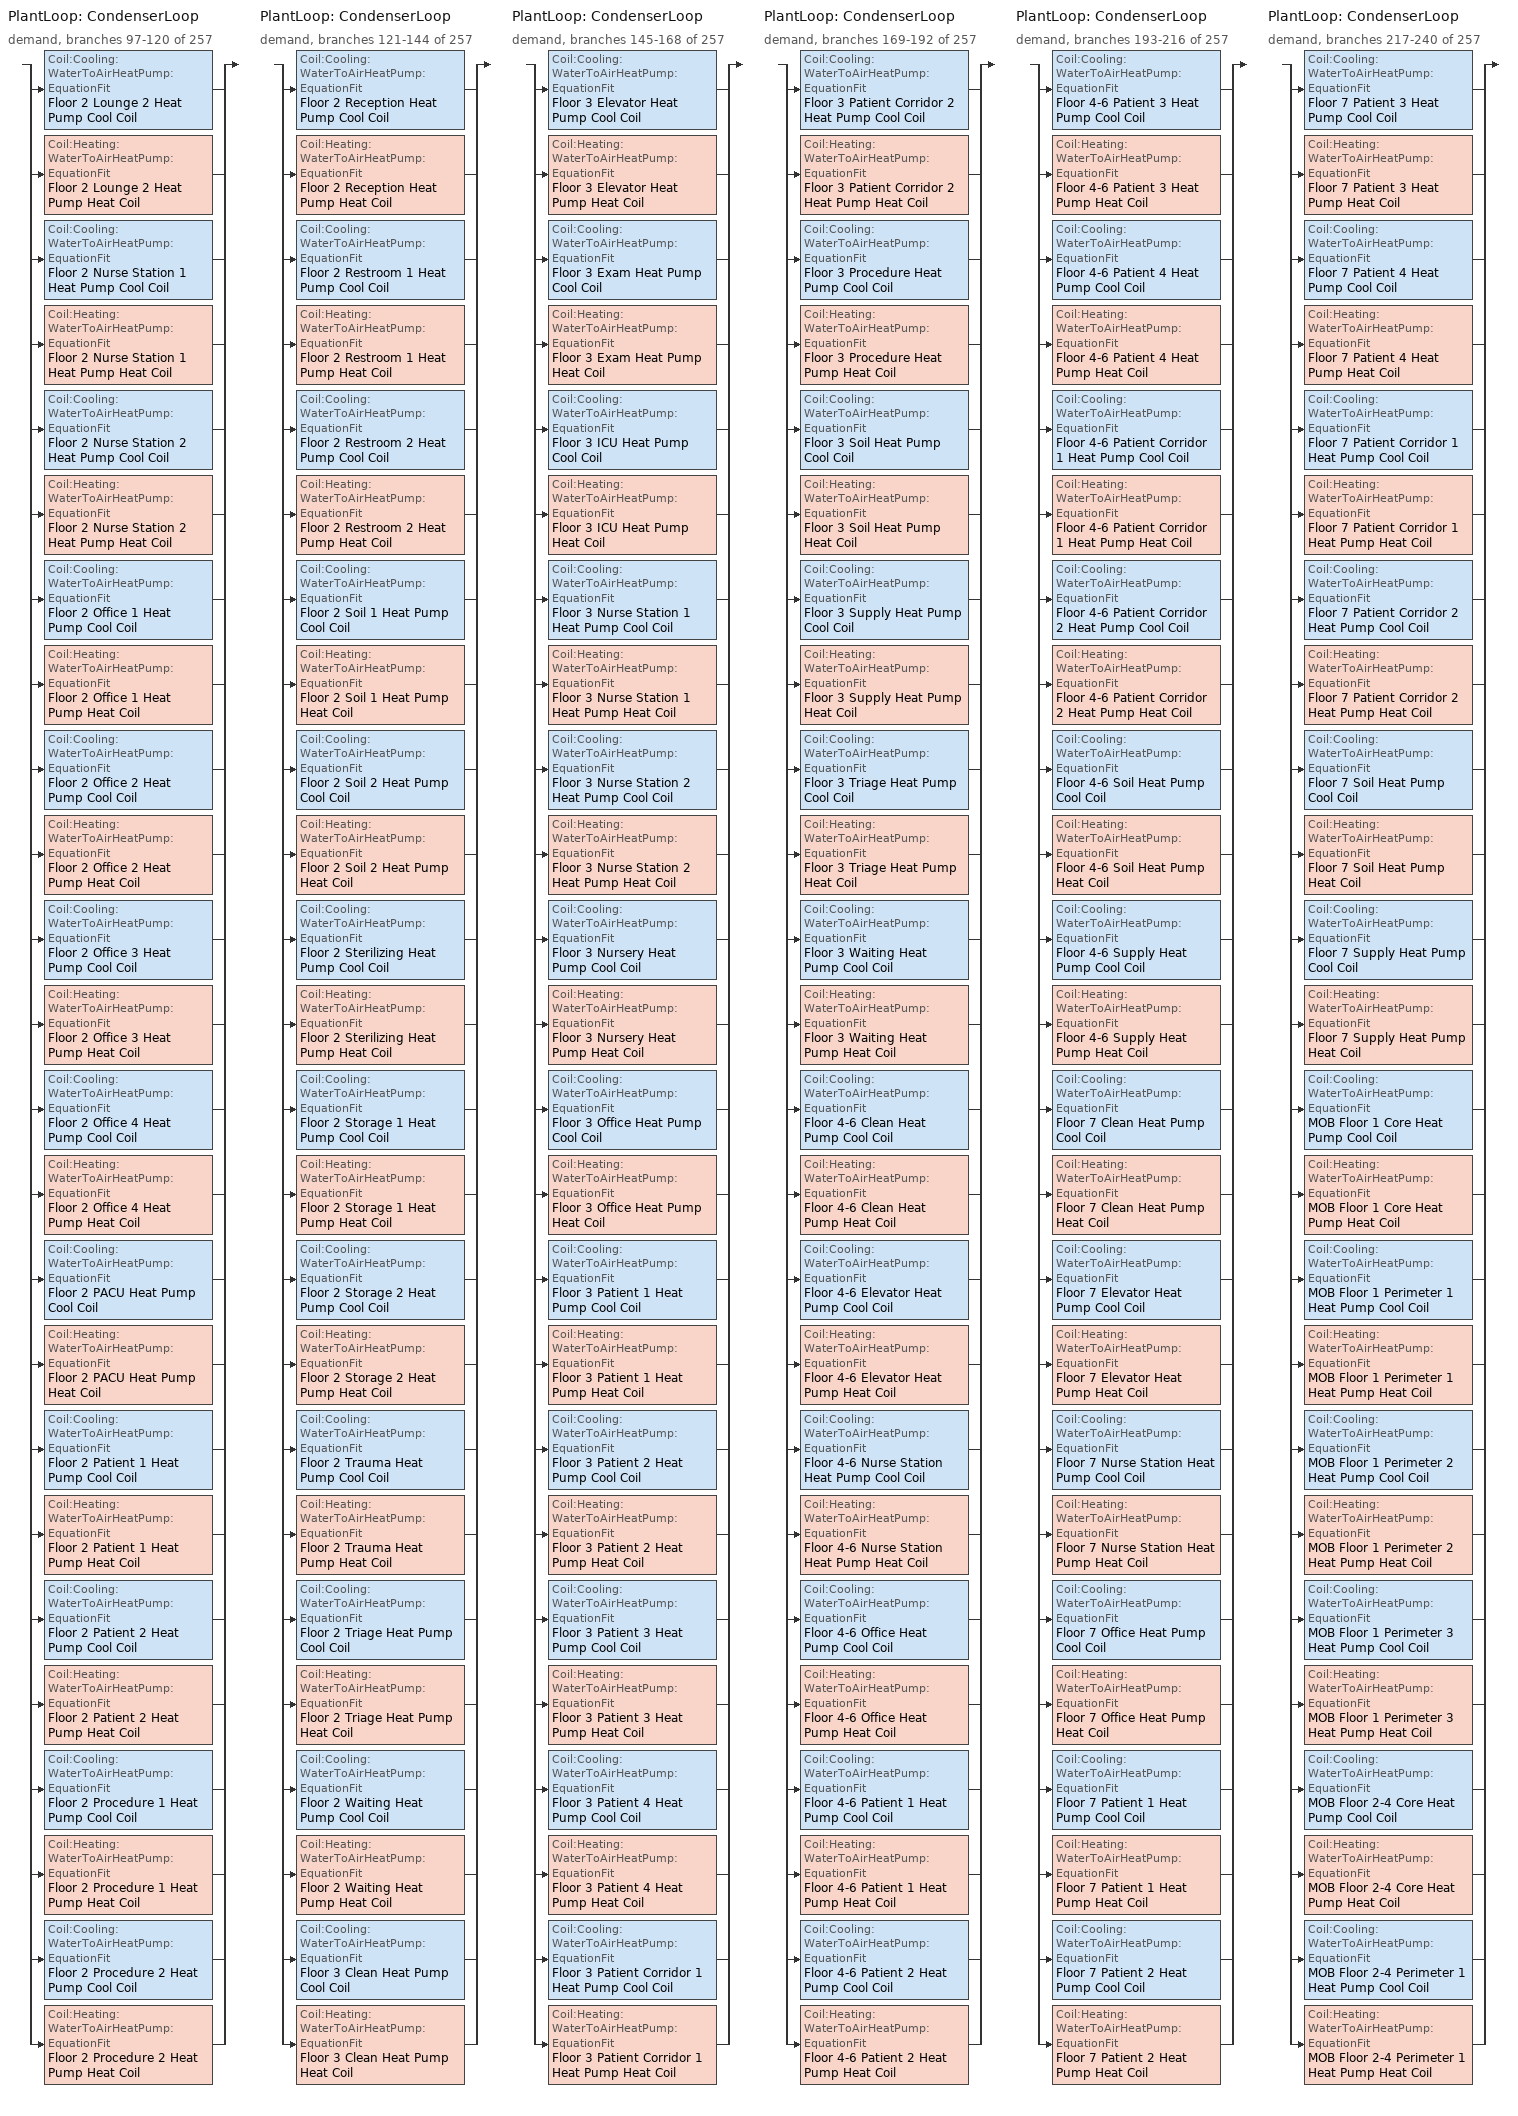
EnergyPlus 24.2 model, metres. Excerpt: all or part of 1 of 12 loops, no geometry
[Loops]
PlantLoop 'CondenserLoop'
 demand, branches 97-120 of 257: split
  | Coil:Cooling:WaterToAirHeatPump:EquationFit 'Floor 2 Lounge 2 Heat Pump Cool Coil'
  | Coil:Heating:WaterToAirHeatPump:EquationFit 'Floor 2 Lounge 2 Heat Pump Heat Coil'
  | Coil:Cooling:WaterToAirHeatPump:EquationFit 'Floor 2 Nurse Station 1 Heat Pump Cool Coil'
  | Coil:Heating:WaterToAirHeatPump:EquationFit 'Floor 2 Nurse Station 1 Heat Pump Heat Coil'
  | Coil:Cooling:WaterToAirHeatPump:EquationFit 'Floor 2 Nurse Station 2 Heat Pump Cool Coil'
  | Coil:Heating:WaterToAirHeatPump:EquationFit 'Floor 2 Nurse Station 2 Heat Pump Heat Coil'
  | Coil:Cooling:WaterToAirHeatPump:EquationFit 'Floor 2 Office 1 Heat Pump Cool Coil'
  | Coil:Heating:WaterToAirHeatPump:EquationFit 'Floor 2 Office 1 Heat Pump Heat Coil'
  | Coil:Cooling:WaterToAirHeatPump:EquationFit 'Floor 2 Office 2 Heat Pump Cool Coil'
  | Coil:Heating:WaterToAirHeatPump:EquationFit 'Floor 2 Office 2 Heat Pump Heat Coil'
  | Coil:Cooling:WaterToAirHeatPump:EquationFit 'Floor 2 Office 3 Heat Pump Cool Coil'
  | Coil:Heating:WaterToAirHeatPump:EquationFit 'Floor 2 Office 3 Heat Pump Heat Coil'
  | Coil:Cooling:WaterToAirHeatPump:EquationFit 'Floor 2 Office 4 Heat Pump Cool Coil'
  | Coil:Heating:WaterToAirHeatPump:EquationFit 'Floor 2 Office 4 Heat Pump Heat Coil'
  | Coil:Cooling:WaterToAirHeatPump:EquationFit 'Floor 2 PACU Heat Pump Cool Coil'
  | Coil:Heating:WaterToAirHeatPump:EquationFit 'Floor 2 PACU Heat Pump Heat Coil'
  | Coil:Cooling:WaterToAirHeatPump:EquationFit 'Floor 2 Patient 1 Heat Pump Cool Coil'
  | Coil:Heating:WaterToAirHeatPump:EquationFit 'Floor 2 Patient 1 Heat Pump Heat Coil'
  | Coil:Cooling:WaterToAirHeatPump:EquationFit 'Floor 2 Patient 2 Heat Pump Cool Coil'
  | Coil:Heating:WaterToAirHeatPump:EquationFit 'Floor 2 Patient 2 Heat Pump Heat Coil'
  | Coil:Cooling:WaterToAirHeatPump:EquationFit 'Floor 2 Procedure 1 Heat Pump Cool Coil'
  | Coil:Heating:WaterToAirHeatPump:EquationFit 'Floor 2 Procedure 1 Heat Pump Heat Coil'
  | Coil:Cooling:WaterToAirHeatPump:EquationFit 'Floor 2 Procedure 2 Heat Pump Cool Coil'
  | Coil:Heating:WaterToAirHeatPump:EquationFit 'Floor 2 Procedure 2 Heat Pump Heat Coil'
PlantLoop 'CondenserLoop'
 demand, branches 121-144 of 257: split
  | Coil:Cooling:WaterToAirHeatPump:EquationFit 'Floor 2 Reception Heat Pump Cool Coil'
  | Coil:Heating:WaterToAirHeatPump:EquationFit 'Floor 2 Reception Heat Pump Heat Coil'
  | Coil:Cooling:WaterToAirHeatPump:EquationFit 'Floor 2 Restroom 1 Heat Pump Cool Coil'
  | Coil:Heating:WaterToAirHeatPump:EquationFit 'Floor 2 Restroom 1 Heat Pump Heat Coil'
  | Coil:Cooling:WaterToAirHeatPump:EquationFit 'Floor 2 Restroom 2 Heat Pump Cool Coil'
  | Coil:Heating:WaterToAirHeatPump:EquationFit 'Floor 2 Restroom 2 Heat Pump Heat Coil'
  | Coil:Cooling:WaterToAirHeatPump:EquationFit 'Floor 2 Soil 1 Heat Pump Cool Coil'
  | Coil:Heating:WaterToAirHeatPump:EquationFit 'Floor 2 Soil 1 Heat Pump Heat Coil'
  | Coil:Cooling:WaterToAirHeatPump:EquationFit 'Floor 2 Soil 2 Heat Pump Cool Coil'
  | Coil:Heating:WaterToAirHeatPump:EquationFit 'Floor 2 Soil 2 Heat Pump Heat Coil'
  | Coil:Cooling:WaterToAirHeatPump:EquationFit 'Floor 2 Sterilizing Heat Pump Cool Coil'
  | Coil:Heating:WaterToAirHeatPump:EquationFit 'Floor 2 Sterilizing Heat Pump Heat Coil'
  | Coil:Cooling:WaterToAirHeatPump:EquationFit 'Floor 2 Storage 1 Heat Pump Cool Coil'
  | Coil:Heating:WaterToAirHeatPump:EquationFit 'Floor 2 Storage 1 Heat Pump Heat Coil'
  | Coil:Cooling:WaterToAirHeatPump:EquationFit 'Floor 2 Storage 2 Heat Pump Cool Coil'
  | Coil:Heating:WaterToAirHeatPump:EquationFit 'Floor 2 Storage 2 Heat Pump Heat Coil'
  | Coil:Cooling:WaterToAirHeatPump:EquationFit 'Floor 2 Trauma Heat Pump Cool Coil'
  | Coil:Heating:WaterToAirHeatPump:EquationFit 'Floor 2 Trauma Heat Pump Heat Coil'
  | Coil:Cooling:WaterToAirHeatPump:EquationFit 'Floor 2 Triage Heat Pump Cool Coil'
  | Coil:Heating:WaterToAirHeatPump:EquationFit 'Floor 2 Triage Heat Pump Heat Coil'
  | Coil:Cooling:WaterToAirHeatPump:EquationFit 'Floor 2 Waiting Heat Pump Cool Coil'
  | Coil:Heating:WaterToAirHeatPump:EquationFit 'Floor 2 Waiting Heat Pump Heat Coil'
  | Coil:Cooling:WaterToAirHeatPump:EquationFit 'Floor 3 Clean Heat Pump Cool Coil'
  | Coil:Heating:WaterToAirHeatPump:EquationFit 'Floor 3 Clean Heat Pump Heat Coil'
PlantLoop 'CondenserLoop'
 demand, branches 145-168 of 257: split
  | Coil:Cooling:WaterToAirHeatPump:EquationFit 'Floor 3 Elevator Heat Pump Cool Coil'
  | Coil:Heating:WaterToAirHeatPump:EquationFit 'Floor 3 Elevator Heat Pump Heat Coil'
  | Coil:Cooling:WaterToAirHeatPump:EquationFit 'Floor 3 Exam Heat Pump Cool Coil'
  | Coil:Heating:WaterToAirHeatPump:EquationFit 'Floor 3 Exam Heat Pump Heat Coil'
  | Coil:Cooling:WaterToAirHeatPump:EquationFit 'Floor 3 ICU Heat Pump Cool Coil'
  | Coil:Heating:WaterToAirHeatPump:EquationFit 'Floor 3 ICU Heat Pump Heat Coil'
  | Coil:Cooling:WaterToAirHeatPump:EquationFit 'Floor 3 Nurse Station 1 Heat Pump Cool Coil'
  | Coil:Heating:WaterToAirHeatPump:EquationFit 'Floor 3 Nurse Station 1 Heat Pump Heat Coil'
  | Coil:Cooling:WaterToAirHeatPump:EquationFit 'Floor 3 Nurse Station 2 Heat Pump Cool Coil'
  | Coil:Heating:WaterToAirHeatPump:EquationFit 'Floor 3 Nurse Station 2 Heat Pump Heat Coil'
  | Coil:Cooling:WaterToAirHeatPump:EquationFit 'Floor 3 Nursery Heat Pump Cool Coil'
  | Coil:Heating:WaterToAirHeatPump:EquationFit 'Floor 3 Nursery Heat Pump Heat Coil'
  | Coil:Cooling:WaterToAirHeatPump:EquationFit 'Floor 3 Office Heat Pump Cool Coil'
  | Coil:Heating:WaterToAirHeatPump:EquationFit 'Floor 3 Office Heat Pump Heat Coil'
  | Coil:Cooling:WaterToAirHeatPump:EquationFit 'Floor 3 Patient 1 Heat Pump Cool Coil'
  | Coil:Heating:WaterToAirHeatPump:EquationFit 'Floor 3 Patient 1 Heat Pump Heat Coil'
  | Coil:Cooling:WaterToAirHeatPump:EquationFit 'Floor 3 Patient 2 Heat Pump Cool Coil'
  | Coil:Heating:WaterToAirHeatPump:EquationFit 'Floor 3 Patient 2 Heat Pump Heat Coil'
  | Coil:Cooling:WaterToAirHeatPump:EquationFit 'Floor 3 Patient 3 Heat Pump Cool Coil'
  | Coil:Heating:WaterToAirHeatPump:EquationFit 'Floor 3 Patient 3 Heat Pump Heat Coil'
  | Coil:Cooling:WaterToAirHeatPump:EquationFit 'Floor 3 Patient 4 Heat Pump Cool Coil'
  | Coil:Heating:WaterToAirHeatPump:EquationFit 'Floor 3 Patient 4 Heat Pump Heat Coil'
  | Coil:Cooling:WaterToAirHeatPump:EquationFit 'Floor 3 Patient Corridor 1 Heat Pump Cool Coil'
  | Coil:Heating:WaterToAirHeatPump:EquationFit 'Floor 3 Patient Corridor 1 Heat Pump Heat Coil'
PlantLoop 'CondenserLoop'
 demand, branches 169-192 of 257: split
  | Coil:Cooling:WaterToAirHeatPump:EquationFit 'Floor 3 Patient Corridor 2 Heat Pump Cool Coil'
  | Coil:Heating:WaterToAirHeatPump:EquationFit 'Floor 3 Patient Corridor 2 Heat Pump Heat Coil'
  | Coil:Cooling:WaterToAirHeatPump:EquationFit 'Floor 3 Procedure Heat Pump Cool Coil'
  | Coil:Heating:WaterToAirHeatPump:EquationFit 'Floor 3 Procedure Heat Pump Heat Coil'
  | Coil:Cooling:WaterToAirHeatPump:EquationFit 'Floor 3 Soil Heat Pump Cool Coil'
  | Coil:Heating:WaterToAirHeatPump:EquationFit 'Floor 3 Soil Heat Pump Heat Coil'
  | Coil:Cooling:WaterToAirHeatPump:EquationFit 'Floor 3 Supply Heat Pump Cool Coil'
  | Coil:Heating:WaterToAirHeatPump:EquationFit 'Floor 3 Supply Heat Pump Heat Coil'
  | Coil:Cooling:WaterToAirHeatPump:EquationFit 'Floor 3 Triage Heat Pump Cool Coil'
  | Coil:Heating:WaterToAirHeatPump:EquationFit 'Floor 3 Triage Heat Pump Heat Coil'
  | Coil:Cooling:WaterToAirHeatPump:EquationFit 'Floor 3 Waiting Heat Pump Cool Coil'
  | Coil:Heating:WaterToAirHeatPump:EquationFit 'Floor 3 Waiting Heat Pump Heat Coil'
  | Coil:Cooling:WaterToAirHeatPump:EquationFit 'Floor 4-6 Clean Heat Pump Cool Coil'
  | Coil:Heating:WaterToAirHeatPump:EquationFit 'Floor 4-6 Clean Heat Pump Heat Coil'
  | Coil:Cooling:WaterToAirHeatPump:EquationFit 'Floor 4-6 Elevator Heat Pump Cool Coil'
  | Coil:Heating:WaterToAirHeatPump:EquationFit 'Floor 4-6 Elevator Heat Pump Heat Coil'
  | Coil:Cooling:WaterToAirHeatPump:EquationFit 'Floor 4-6 Nurse Station Heat Pump Cool Coil'
  | Coil:Heating:WaterToAirHeatPump:EquationFit 'Floor 4-6 Nurse Station Heat Pump Heat Coil'
  | Coil:Cooling:WaterToAirHeatPump:EquationFit 'Floor 4-6 Office Heat Pump Cool Coil'
  | Coil:Heating:WaterToAirHeatPump:EquationFit 'Floor 4-6 Office Heat Pump Heat Coil'
  | Coil:Cooling:WaterToAirHeatPump:EquationFit 'Floor 4-6 Patient 1 Heat Pump Cool Coil'
  | Coil:Heating:WaterToAirHeatPump:EquationFit 'Floor 4-6 Patient 1 Heat Pump Heat Coil'
  | Coil:Cooling:WaterToAirHeatPump:EquationFit 'Floor 4-6 Patient 2 Heat Pump Cool Coil'
  | Coil:Heating:WaterToAirHeatPump:EquationFit 'Floor 4-6 Patient 2 Heat Pump Heat Coil'
PlantLoop 'CondenserLoop'
 demand, branches 193-216 of 257: split
  | Coil:Cooling:WaterToAirHeatPump:EquationFit 'Floor 4-6 Patient 3 Heat Pump Cool Coil'
  | Coil:Heating:WaterToAirHeatPump:EquationFit 'Floor 4-6 Patient 3 Heat Pump Heat Coil'
  | Coil:Cooling:WaterToAirHeatPump:EquationFit 'Floor 4-6 Patient 4 Heat Pump Cool Coil'
  | Coil:Heating:WaterToAirHeatPump:EquationFit 'Floor 4-6 Patient 4 Heat Pump Heat Coil'
  | Coil:Cooling:WaterToAirHeatPump:EquationFit 'Floor 4-6 Patient Corridor 1 Heat Pump Cool Coil'
  | Coil:Heating:WaterToAirHeatPump:EquationFit 'Floor 4-6 Patient Corridor 1 Heat Pump Heat Coil'
  | Coil:Cooling:WaterToAirHeatPump:EquationFit 'Floor 4-6 Patient Corridor 2 Heat Pump Cool Coil'
  | Coil:Heating:WaterToAirHeatPump:EquationFit 'Floor 4-6 Patient Corridor 2 Heat Pump Heat Coil'
  | Coil:Cooling:WaterToAirHeatPump:EquationFit 'Floor 4-6 Soil Heat Pump Cool Coil'
  | Coil:Heating:WaterToAirHeatPump:EquationFit 'Floor 4-6 Soil Heat Pump Heat Coil'
  | Coil:Cooling:WaterToAirHeatPump:EquationFit 'Floor 4-6 Supply Heat Pump Cool Coil'
  | Coil:Heating:WaterToAirHeatPump:EquationFit 'Floor 4-6 Supply Heat Pump Heat Coil'
  | Coil:Cooling:WaterToAirHeatPump:EquationFit 'Floor 7 Clean Heat Pump Cool Coil'
  | Coil:Heating:WaterToAirHeatPump:EquationFit 'Floor 7 Clean Heat Pump Heat Coil'
  | Coil:Cooling:WaterToAirHeatPump:EquationFit 'Floor 7 Elevator Heat Pump Cool Coil'
  | Coil:Heating:WaterToAirHeatPump:EquationFit 'Floor 7 Elevator Heat Pump Heat Coil'
  | Coil:Cooling:WaterToAirHeatPump:EquationFit 'Floor 7 Nurse Station Heat Pump Cool Coil'
  | Coil:Heating:WaterToAirHeatPump:EquationFit 'Floor 7 Nurse Station Heat Pump Heat Coil'
  | Coil:Cooling:WaterToAirHeatPump:EquationFit 'Floor 7 Office Heat Pump Cool Coil'
  | Coil:Heating:WaterToAirHeatPump:EquationFit 'Floor 7 Office Heat Pump Heat Coil'
  | Coil:Cooling:WaterToAirHeatPump:EquationFit 'Floor 7 Patient 1 Heat Pump Cool Coil'
  | Coil:Heating:WaterToAirHeatPump:EquationFit 'Floor 7 Patient 1 Heat Pump Heat Coil'
  | Coil:Cooling:WaterToAirHeatPump:EquationFit 'Floor 7 Patient 2 Heat Pump Cool Coil'
  | Coil:Heating:WaterToAirHeatPump:EquationFit 'Floor 7 Patient 2 Heat Pump Heat Coil'
PlantLoop 'CondenserLoop'
 demand, branches 217-240 of 257: split
  | Coil:Cooling:WaterToAirHeatPump:EquationFit 'Floor 7 Patient 3 Heat Pump Cool Coil'
  | Coil:Heating:WaterToAirHeatPump:EquationFit 'Floor 7 Patient 3 Heat Pump Heat Coil'
  | Coil:Cooling:WaterToAirHeatPump:EquationFit 'Floor 7 Patient 4 Heat Pump Cool Coil'
  | Coil:Heating:WaterToAirHeatPump:EquationFit 'Floor 7 Patient 4 Heat Pump Heat Coil'
  | Coil:Cooling:WaterToAirHeatPump:EquationFit 'Floor 7 Patient Corridor 1 Heat Pump Cool Coil'
  | Coil:Heating:WaterToAirHeatPump:EquationFit 'Floor 7 Patient Corridor 1 Heat Pump Heat Coil'
  | Coil:Cooling:WaterToAirHeatPump:EquationFit 'Floor 7 Patient Corridor 2 Heat Pump Cool Coil'
  | Coil:Heating:WaterToAirHeatPump:EquationFit 'Floor 7 Patient Corridor 2 Heat Pump Heat Coil'
  | Coil:Cooling:WaterToAirHeatPump:EquationFit 'Floor 7 Soil Heat Pump Cool Coil'
  | Coil:Heating:WaterToAirHeatPump:EquationFit 'Floor 7 Soil Heat Pump Heat Coil'
  | Coil:Cooling:WaterToAirHeatPump:EquationFit 'Floor 7 Supply Heat Pump Cool Coil'
  | Coil:Heating:WaterToAirHeatPump:EquationFit 'Floor 7 Supply Heat Pump Heat Coil'
  | Coil:Cooling:WaterToAirHeatPump:EquationFit 'MOB Floor 1 Core Heat Pump Cool Coil'
  | Coil:Heating:WaterToAirHeatPump:EquationFit 'MOB Floor 1 Core Heat Pump Heat Coil'
  | Coil:Cooling:WaterToAirHeatPump:EquationFit 'MOB Floor 1 Perimeter 1 Heat Pump Cool Coil'
  | Coil:Heating:WaterToAirHeatPump:EquationFit 'MOB Floor 1 Perimeter 1 Heat Pump Heat Coil'
  | Coil:Cooling:WaterToAirHeatPump:EquationFit 'MOB Floor 1 Perimeter 2 Heat Pump Cool Coil'
  | Coil:Heating:WaterToAirHeatPump:EquationFit 'MOB Floor 1 Perimeter 2 Heat Pump Heat Coil'
  | Coil:Cooling:WaterToAirHeatPump:EquationFit 'MOB Floor 1 Perimeter 3 Heat Pump Cool Coil'
  | Coil:Heating:WaterToAirHeatPump:EquationFit 'MOB Floor 1 Perimeter 3 Heat Pump Heat Coil'
  | Coil:Cooling:WaterToAirHeatPump:EquationFit 'MOB Floor 2-4 Core Heat Pump Cool Coil'
  | Coil:Heating:WaterToAirHeatPump:EquationFit 'MOB Floor 2-4 Core Heat Pump Heat Coil'
  | Coil:Cooling:WaterToAirHeatPump:EquationFit 'MOB Floor 2-4 Perimeter 1 Heat Pump Cool Coil'
  | Coil:Heating:WaterToAirHeatPump:EquationFit 'MOB Floor 2-4 Perimeter 1 Heat Pump Heat Coil'
[Coil:Cooling:WaterToAirHeatPump:EquationFit] Cooling power consumption curve=CoolPowCurve; Fan delay time=60; Gross rated cooling cop=4.5; Gross rated sensible cooling capacity=Autosize; Gross rated total cooling capacity=Autosize; Latent capacity time constant=60; Maximum cycling rate=2.5; Nominal time for condensate removal to begin=0; Part load fraction correlation curve=HPACCOOLPLFFPLR; Rated air flow rate=Autosize; Rated entering air dry bulb temperature=27; Rated entering air wet bulb temperature=19; Rated entering water temperature=30; Rated water flow rate=Autosize; Ratio of initial moisture evaporation rate and steady state latent capacity=0; Sensible cooling capacity curve=CoolSensCapCurve; Total cooling capacity curve=TotCoolCapCurve
Floor 2 Lounge 2 Heat Pump Cool Coil; Floor 2 Nurse Station 1 Heat Pump Cool Coil; Floor 2 Nurse Station 2 Heat Pump Cool Coil; Floor 2 Office 1 Heat Pump Cool Coil; Floor 2 Office 2 Heat Pump Cool Coil; Floor 2 Office 3 Heat Pump Cool Coil; Floor 2 Office 4 Heat Pump Cool Coil; Floor 2 PACU Heat Pump Cool Coil; Floor 2 Patient 1 Heat Pump Cool Coil; Floor 2 Patient 2 Heat Pump Cool Coil; Floor 2 Procedure 1 Heat Pump Cool Coil; Floor 2 Procedure 2 Heat Pump Cool Coil; Floor 2 Reception Heat Pump Cool Coil; Floor 2 Restroom 1 Heat Pump Cool Coil; Floor 2 Restroom 2 Heat Pump Cool Coil; Floor 2 Soil 1 Heat Pump Cool Coil; Floor 2 Soil 2 Heat Pump Cool Coil; Floor 2 Sterilizing Heat Pump Cool Coil; Floor 2 Storage 1 Heat Pump Cool Coil; Floor 2 Storage 2 Heat Pump Cool Coil; Floor 2 Trauma Heat Pump Cool Coil; Floor 2 Triage Heat Pump Cool Coil; Floor 2 Waiting Heat Pump Cool Coil; Floor 3 Clean Heat Pump Cool Coil; Floor 3 Elevator Heat Pump Cool Coil; Floor 3 Exam Heat Pump Cool Coil; Floor 3 ICU Heat Pump Cool Coil; Floor 3 Nurse Station 1 Heat Pump Cool Coil; Floor 3 Nurse Station 2 Heat Pump Cool Coil; Floor 3 Nursery Heat Pump Cool Coil; Floor 3 Office Heat Pump Cool Coil; Floor 3 Patient 1 Heat Pump Cool Coil; Floor 3 Patient 2 Heat Pump Cool Coil; Floor 3 Patient 3 Heat Pump Cool Coil; Floor 3 Patient 4 Heat Pump Cool Coil; Floor 3 Patient Corridor 1 Heat Pump Cool Coil; Floor 3 Patient Corridor 2 Heat Pump Cool Coil; Floor 3 Procedure Heat Pump Cool Coil; Floor 3 Soil Heat Pump Cool Coil; Floor 3 Supply Heat Pump Cool Coil; Floor 3 Triage Heat Pump Cool Coil; Floor 3 Waiting Heat Pump Cool Coil; Floor 4-6 Clean Heat Pump Cool Coil; Floor 4-6 Elevator Heat Pump Cool Coil; Floor 4-6 Nurse Station Heat Pump Cool Coil; Floor 4-6 Office Heat Pump Cool Coil; Floor 4-6 Patient 1 Heat Pump Cool Coil; Floor 4-6 Patient 2 Heat Pump Cool Coil; Floor 4-6 Patient 3 Heat Pump Cool Coil; Floor 4-6 Patient 4 Heat Pump Cool Coil; Floor 4-6 Patient Corridor 1 Heat Pump Cool Coil; Floor 4-6 Patient Corridor 2 Heat Pump Cool Coil; Floor 4-6 Soil Heat Pump Cool Coil; Floor 4-6 Supply Heat Pump Cool Coil; Floor 7 Clean Heat Pump Cool Coil; Floor 7 Elevator Heat Pump Cool Coil; Floor 7 Nurse Station Heat Pump Cool Coil; Floor 7 Office Heat Pump Cool Coil; Floor 7 Patient 1 Heat Pump Cool Coil; Floor 7 Patient 2 Heat Pump Cool Coil; Floor 7 Patient 3 Heat Pump Cool Coil; Floor 7 Patient 4 Heat Pump Cool Coil; Floor 7 Patient Corridor 1 Heat Pump Cool Coil; Floor 7 Patient Corridor 2 Heat Pump Cool Coil; Floor 7 Soil Heat Pump Cool Coil; Floor 7 Supply Heat Pump Cool Coil; MOB Floor 1 Core Heat Pump Cool Coil; MOB Floor 1 Perimeter 1 Heat Pump Cool Coil; MOB Floor 1 Perimeter 2 Heat Pump Cool Coil; MOB Floor 1 Perimeter 3 Heat Pump Cool Coil; MOB Floor 2-4 Core Heat Pump Cool Coil; MOB Floor 2-4 Perimeter 1 Heat Pump Cool Coil
[Coil:Heating:Fuel] Availability schedule=ALWAYS_ON; Burner efficiency=0.8; Fuel type=NaturalGas; Nominal capacity=Autosize
Floor 2 Lounge 2 Heat Pump Sup Heat Coil; Floor 2 Nurse Station 1 Heat Pump Sup Heat Coil; Floor 2 Nurse Station 2 Heat Pump Sup Heat Coil; Floor 2 Office 1 Heat Pump Sup Heat Coil; Floor 2 Office 2 Heat Pump Sup Heat Coil; Floor 2 Office 3 Heat Pump Sup Heat Coil; Floor 2 Office 4 Heat Pump Sup Heat Coil; Floor 2 PACU Heat Pump Sup Heat Coil; Floor 2 Patient 1 Heat Pump Sup Heat Coil; Floor 2 Patient 2 Heat Pump Sup Heat Coil; Floor 2 Procedure 1 Heat Pump Sup Heat Coil; Floor 2 Procedure 2 Heat Pump Sup Heat Coil; Floor 2 Reception Heat Pump Sup Heat Coil; Floor 2 Restroom 1 Heat Pump Sup Heat Coil; Floor 2 Restroom 2 Heat Pump Sup Heat Coil; Floor 2 Soil 1 Heat Pump Sup Heat Coil; Floor 2 Soil 2 Heat Pump Sup Heat Coil; Floor 2 Sterilizing Heat Pump Sup Heat Coil; Floor 2 Storage 1 Heat Pump Sup Heat Coil; Floor 2 Storage 2 Heat Pump Sup Heat Coil; Floor 2 Trauma Heat Pump Sup Heat Coil; Floor 2 Triage Heat Pump Sup Heat Coil; Floor 2 Waiting Heat Pump Sup Heat Coil; Floor 3 Clean Heat Pump Sup Heat Coil; Floor 3 Elevator Heat Pump Sup Heat Coil; Floor 3 Exam Heat Pump Sup Heat Coil; Floor 3 ICU Heat Pump Sup Heat Coil; Floor 3 Nurse Station 1 Heat Pump Sup Heat Coil; Floor 3 Nurse Station 2 Heat Pump Sup Heat Coil; Floor 3 Nursery Heat Pump Sup Heat Coil; Floor 3 Office Heat Pump Sup Heat Coil; Floor 3 Patient 1 Heat Pump Sup Heat Coil; Floor 3 Patient 2 Heat Pump Sup Heat Coil; Floor 3 Patient 3 Heat Pump Sup Heat Coil; Floor 3 Patient 4 Heat Pump Sup Heat Coil; Floor 3 Patient Corridor 1 Heat Pump Sup Heat Coil; Floor 3 Patient Corridor 2 Heat Pump Sup Heat Coil; Floor 3 Procedure Heat Pump Sup Heat Coil; Floor 3 Soil Heat Pump Sup Heat Coil; Floor 3 Supply Heat Pump Sup Heat Coil; Floor 3 Triage Heat Pump Sup Heat Coil; Floor 3 Waiting Heat Pump Sup Heat Coil; Floor 4-6 Clean Heat Pump Sup Heat Coil; Floor 4-6 Elevator Heat Pump Sup Heat Coil; Floor 4-6 Nurse Station Heat Pump Sup Heat Coil; Floor 4-6 Office Heat Pump Sup Heat Coil; Floor 4-6 Patient 1 Heat Pump Sup Heat Coil; Floor 4-6 Patient 2 Heat Pump Sup Heat Coil; Floor 4-6 Patient 3 Heat Pump Sup Heat Coil; Floor 4-6 Patient 4 Heat Pump Sup Heat Coil; Floor 4-6 Patient Corridor 1 Heat Pump Sup Heat Coil; Floor 4-6 Patient Corridor 2 Heat Pump Sup Heat Coil; Floor 4-6 Soil Heat Pump Sup Heat Coil; Floor 4-6 Supply Heat Pump Sup Heat Coil; Floor 7 Clean Heat Pump Sup Heat Coil; Floor 7 Elevator Heat Pump Sup Heat Coil; Floor 7 Nurse Station Heat Pump Sup Heat Coil; Floor 7 Office Heat Pump Sup Heat Coil; Floor 7 Patient 1 Heat Pump Sup Heat Coil; Floor 7 Patient 2 Heat Pump Sup Heat Coil; Floor 7 Patient 3 Heat Pump Sup Heat Coil; Floor 7 Patient 4 Heat Pump Sup Heat Coil; Floor 7 Patient Corridor 1 Heat Pump Sup Heat Coil; Floor 7 Patient Corridor 2 Heat Pump Sup Heat Coil; Floor 7 Soil Heat Pump Sup Heat Coil; Floor 7 Supply Heat Pump Sup Heat Coil; MOB Floor 1 Core Heat Pump Sup Heat Coil; MOB Floor 1 Perimeter 1 Heat Pump Sup Heat Coil; MOB Floor 1 Perimeter 2 Heat Pump Sup Heat Coil; MOB Floor 1 Perimeter 3 Heat Pump Sup Heat Coil; MOB Floor 2-4 Core Heat Pump Sup Heat Coil; MOB Floor 2-4 Perimeter 1 Heat Pump Sup Heat Coil
[Coil:Heating:WaterToAirHeatPump:EquationFit] Gross rated heating capacity=Autosize; Gross rated heating cop=5; Heating capacity curve=HeatCapCurve; Heating power consumption curve=HeatPowCurve; Part load fraction correlation curve=HPACHEATPLFFPLR; Rated air flow rate=Autosize; Rated entering air dry bulb temperature=20; Rated entering water temperature=20; Rated water flow rate=Autosize; Ratio of rated heating capacity to rated cooling capacity=1
Floor 2 Lounge 2 Heat Pump Heat Coil; Floor 2 Nurse Station 1 Heat Pump Heat Coil; Floor 2 Nurse Station 2 Heat Pump Heat Coil; Floor 2 Office 1 Heat Pump Heat Coil; Floor 2 Office 2 Heat Pump Heat Coil; Floor 2 Office 3 Heat Pump Heat Coil; Floor 2 Office 4 Heat Pump Heat Coil; Floor 2 PACU Heat Pump Heat Coil; Floor 2 Patient 1 Heat Pump Heat Coil; Floor 2 Patient 2 Heat Pump Heat Coil; Floor 2 Procedure 1 Heat Pump Heat Coil; Floor 2 Procedure 2 Heat Pump Heat Coil; Floor 2 Reception Heat Pump Heat Coil; Floor 2 Restroom 1 Heat Pump Heat Coil; Floor 2 Restroom 2 Heat Pump Heat Coil; Floor 2 Soil 1 Heat Pump Heat Coil; Floor 2 Soil 2 Heat Pump Heat Coil; Floor 2 Sterilizing Heat Pump Heat Coil; Floor 2 Storage 1 Heat Pump Heat Coil; Floor 2 Storage 2 Heat Pump Heat Coil; Floor 2 Trauma Heat Pump Heat Coil; Floor 2 Triage Heat Pump Heat Coil; Floor 2 Waiting Heat Pump Heat Coil; Floor 3 Clean Heat Pump Heat Coil; Floor 3 Elevator Heat Pump Heat Coil; Floor 3 Exam Heat Pump Heat Coil; Floor 3 ICU Heat Pump Heat Coil; Floor 3 Nurse Station 1 Heat Pump Heat Coil; Floor 3 Nurse Station 2 Heat Pump Heat Coil; Floor 3 Nursery Heat Pump Heat Coil; Floor 3 Office Heat Pump Heat Coil; Floor 3 Patient 1 Heat Pump Heat Coil; Floor 3 Patient 2 Heat Pump Heat Coil; Floor 3 Patient 3 Heat Pump Heat Coil; Floor 3 Patient 4 Heat Pump Heat Coil; Floor 3 Patient Corridor 1 Heat Pump Heat Coil; Floor 3 Patient Corridor 2 Heat Pump Heat Coil; Floor 3 Procedure Heat Pump Heat Coil; Floor 3 Soil Heat Pump Heat Coil; Floor 3 Supply Heat Pump Heat Coil; Floor 3 Triage Heat Pump Heat Coil; Floor 3 Waiting Heat Pump Heat Coil; Floor 4-6 Clean Heat Pump Heat Coil; Floor 4-6 Elevator Heat Pump Heat Coil; Floor 4-6 Nurse Station Heat Pump Heat Coil; Floor 4-6 Office Heat Pump Heat Coil; Floor 4-6 Patient 1 Heat Pump Heat Coil; Floor 4-6 Patient 2 Heat Pump Heat Coil; Floor 4-6 Patient 3 Heat Pump Heat Coil; Floor 4-6 Patient 4 Heat Pump Heat Coil; Floor 4-6 Patient Corridor 1 Heat Pump Heat Coil; Floor 4-6 Patient Corridor 2 Heat Pump Heat Coil; Floor 4-6 Soil Heat Pump Heat Coil; Floor 4-6 Supply Heat Pump Heat Coil; Floor 7 Clean Heat Pump Heat Coil; Floor 7 Elevator Heat Pump Heat Coil; Floor 7 Nurse Station Heat Pump Heat Coil; Floor 7 Office Heat Pump Heat Coil; Floor 7 Patient 1 Heat Pump Heat Coil; Floor 7 Patient 2 Heat Pump Heat Coil; Floor 7 Patient 3 Heat Pump Heat Coil; Floor 7 Patient 4 Heat Pump Heat Coil; Floor 7 Patient Corridor 1 Heat Pump Heat Coil; Floor 7 Patient Corridor 2 Heat Pump Heat Coil; Floor 7 Soil Heat Pump Heat Coil; Floor 7 Supply Heat Pump Heat Coil; MOB Floor 1 Core Heat Pump Heat Coil; MOB Floor 1 Perimeter 1 Heat Pump Heat Coil; MOB Floor 1 Perimeter 2 Heat Pump Heat Coil; MOB Floor 1 Perimeter 3 Heat Pump Heat Coil; MOB Floor 2-4 Core Heat Pump Heat Coil; MOB Floor 2-4 Perimeter 1 Heat Pump Heat Coil
[Fan:OnOff] Availability schedule=HVACOperationSchd; End use subcategory=Heat Pump Fan; Fan total efficiency=0.55; Maximum flow rate=Autosize; Motor efficiency=0.9; Motor in airstream fraction=1; Pressure rise=74
Floor 2 Lounge 2 Heat Pump Fan; Floor 2 Nurse Station 1 Heat Pump Fan; Floor 2 Nurse Station 2 Heat Pump Fan; Floor 2 Office 1 Heat Pump Fan; Floor 2 Office 2 Heat Pump Fan; Floor 2 Office 3 Heat Pump Fan; Floor 2 Office 4 Heat Pump Fan; Floor 2 PACU Heat Pump Fan; Floor 2 Patient 1 Heat Pump Fan; Floor 2 Patient 2 Heat Pump Fan; Floor 2 Procedure 1 Heat Pump Fan; Floor 2 Procedure 2 Heat Pump Fan; Floor 2 Reception Heat Pump Fan; Floor 2 Restroom 1 Heat Pump Fan; Floor 2 Restroom 2 Heat Pump Fan; Floor 2 Soil 1 Heat Pump Fan; Floor 2 Soil 2 Heat Pump Fan; Floor 2 Sterilizing Heat Pump Fan; Floor 2 Storage 1 Heat Pump Fan; Floor 2 Storage 2 Heat Pump Fan; Floor 2 Trauma Heat Pump Fan; Floor 2 Triage Heat Pump Fan; Floor 2 Waiting Heat Pump Fan; Floor 3 Clean Heat Pump Fan; Floor 3 Elevator Heat Pump Fan; Floor 3 Exam Heat Pump Fan; Floor 3 ICU Heat Pump Fan; Floor 3 Nurse Station 1 Heat Pump Fan; Floor 3 Nurse Station 2 Heat Pump Fan; Floor 3 Nursery Heat Pump Fan; Floor 3 Office Heat Pump Fan; Floor 3 Patient 1 Heat Pump Fan; Floor 3 Patient 2 Heat Pump Fan; Floor 3 Patient 3 Heat Pump Fan; Floor 3 Patient 4 Heat Pump Fan; Floor 3 Patient Corridor 1 Heat Pump Fan; Floor 3 Patient Corridor 2 Heat Pump Fan; Floor 3 Procedure Heat Pump Fan; Floor 3 Soil Heat Pump Fan; Floor 3 Supply Heat Pump Fan; Floor 3 Triage Heat Pump Fan; Floor 3 Waiting Heat Pump Fan; Floor 4-6 Clean Heat Pump Fan; Floor 4-6 Elevator Heat Pump Fan; Floor 4-6 Nurse Station Heat Pump Fan; Floor 4-6 Office Heat Pump Fan; Floor 4-6 Patient 1 Heat Pump Fan; Floor 4-6 Patient 2 Heat Pump Fan; Floor 4-6 Patient 3 Heat Pump Fan; Floor 4-6 Patient 4 Heat Pump Fan; Floor 4-6 Patient Corridor 1 Heat Pump Fan; Floor 4-6 Patient Corridor 2 Heat Pump Fan; Floor 4-6 Soil Heat Pump Fan; Floor 4-6 Supply Heat Pump Fan; Floor 7 Clean Heat Pump Fan; Floor 7 Elevator Heat Pump Fan; Floor 7 Nurse Station Heat Pump Fan; Floor 7 Office Heat Pump Fan; Floor 7 Patient 1 Heat Pump Fan; Floor 7 Patient 2 Heat Pump Fan; Floor 7 Patient 3 Heat Pump Fan; Floor 7 Patient 4 Heat Pump Fan; Floor 7 Patient Corridor 1 Heat Pump Fan; Floor 7 Patient Corridor 2 Heat Pump Fan; Floor 7 Soil Heat Pump Fan; Floor 7 Supply Heat Pump Fan; MOB Floor 1 Core Heat Pump Fan; MOB Floor 1 Perimeter 1 Heat Pump Fan; MOB Floor 1 Perimeter 2 Heat Pump Fan; MOB Floor 1 Perimeter 3 Heat Pump Fan; MOB Floor 2-4 Core Heat Pump Fan; MOB Floor 2-4 Perimeter 1 Heat Pump Fan
[ZoneHVAC:WaterToAirHeatPump] Availability schedule=ALWAYS_ON; Cooling outdoor air flow rate=0; Cooling supply air flow rate=Autosize; Fan placement=BlowThrough; Heating outdoor air flow rate=0; Heating supply air flow rate=Autosize; Maximum outdoor dry bulb temperature for supplemental heater operation=20; Maximum supply air temperature from supplemental heater=Autosize
Name | Cooling coil | Heating coil | No load supply air flow rate | Supplemental heating coil | Supply air fan | Supply air fan operating mode schedule
Floor 2 Lounge 2 Heat Pump | Floor 2 Lounge 2 Heat Pump Cool Coil | Floor 2 Lounge 2 Heat Pump Heat Coil | 0 | Floor 2 Lounge 2 Heat Pump Sup Heat Coil | Floor 2 Lounge 2 Heat Pump Fan | ALWAYS_OFF
Floor 2 Nurse Station 1 Heat Pump | Floor 2 Nurse Station 1 Heat Pump Cool Coil | Floor 2 Nurse Station 1 Heat Pump Heat Coil | 0 | Floor 2 Nurse Station 1 Heat Pump Sup Heat Coil | Floor 2 Nurse Station 1 Heat Pump Fan | ALWAYS_OFF
Floor 2 Nurse Station 2 Heat Pump | Floor 2 Nurse Station 2 Heat Pump Cool Coil | Floor 2 Nurse Station 2 Heat Pump Heat Coil | 0 | Floor 2 Nurse Station 2 Heat Pump Sup Heat Coil | Floor 2 Nurse Station 2 Heat Pump Fan | ALWAYS_OFF
Floor 2 Office 1 Heat Pump | Floor 2 Office 1 Heat Pump Cool Coil | Floor 2 Office 1 Heat Pump Heat Coil | 0 | Floor 2 Office 1 Heat Pump Sup Heat Coil | Floor 2 Office 1 Heat Pump Fan | ALWAYS_OFF
Floor 2 Office 2 Heat Pump | Floor 2 Office 2 Heat Pump Cool Coil | Floor 2 Office 2 Heat Pump Heat Coil | 0 | Floor 2 Office 2 Heat Pump Sup Heat Coil | Floor 2 Office 2 Heat Pump Fan | ALWAYS_OFF
Floor 2 Office 3 Heat Pump | Floor 2 Office 3 Heat Pump Cool Coil | Floor 2 Office 3 Heat Pump Heat Coil | 0 | Floor 2 Office 3 Heat Pump Sup Heat Coil | Floor 2 Office 3 Heat Pump Fan | ALWAYS_OFF
Floor 2 Office 4 Heat Pump | Floor 2 Office 4 Heat Pump Cool Coil | Floor 2 Office 4 Heat Pump Heat Coil | 0 | Floor 2 Office 4 Heat Pump Sup Heat Coil | Floor 2 Office 4 Heat Pump Fan | ALWAYS_OFF
Floor 2 PACU Heat Pump | Floor 2 PACU Heat Pump Cool Coil | Floor 2 PACU Heat Pump Heat Coil | Autosize | Floor 2 PACU Heat Pump Sup Heat Coil | Floor 2 PACU Heat Pump Fan | HVACOperationSchd
Floor 2 Patient 1 Heat Pump | Floor 2 Patient 1 Heat Pump Cool Coil | Floor 2 Patient 1 Heat Pump Heat Coil | Autosize | Floor 2 Patient 1 Heat Pump Sup Heat Coil | Floor 2 Patient 1 Heat Pump Fan | HVACOperationSchd
Floor 2 Patient 2 Heat Pump | Floor 2 Patient 2 Heat Pump Cool Coil | Floor 2 Patient 2 Heat Pump Heat Coil | Autosize | Floor 2 Patient 2 Heat Pump Sup Heat Coil | Floor 2 Patient 2 Heat Pump Fan | HVACOperationSchd
Floor 2 Procedure 1 Heat Pump | Floor 2 Procedure 1 Heat Pump Cool Coil | Floor 2 Procedure 1 Heat Pump Heat Coil | Autosize | Floor 2 Procedure 1 Heat Pump Sup Heat Coil | Floor 2 Procedure 1 Heat Pump Fan | HVACOperationSchd
Floor 2 Procedure 2 Heat Pump | Floor 2 Procedure 2 Heat Pump Cool Coil | Floor 2 Procedure 2 Heat Pump Heat Coil | Autosize | Floor 2 Procedure 2 Heat Pump Sup Heat Coil | Floor 2 Procedure 2 Heat Pump Fan | HVACOperationSchd
Floor 2 Reception Heat Pump | Floor 2 Reception Heat Pump Cool Coil | Floor 2 Reception Heat Pump Heat Coil | 0 | Floor 2 Reception Heat Pump Sup Heat Coil | Floor 2 Reception Heat Pump Fan | ALWAYS_OFF
Floor 2 Restroom 1 Heat Pump | Floor 2 Restroom 1 Heat Pump Cool Coil | Floor 2 Restroom 1 Heat Pump Heat Coil | Autosize | Floor 2 Restroom 1 Heat Pump Sup Heat Coil | Floor 2 Restroom 1 Heat Pump Fan | HVACOperationSchd
Floor 2 Restroom 2 Heat Pump | Floor 2 Restroom 2 Heat Pump Cool Coil | Floor 2 Restroom 2 Heat Pump Heat Coil | Autosize | Floor 2 Restroom 2 Heat Pump Sup Heat Coil | Floor 2 Restroom 2 Heat Pump Fan | HVACOperationSchd
Floor 2 Soil 1 Heat Pump | Floor 2 Soil 1 Heat Pump Cool Coil | Floor 2 Soil 1 Heat Pump Heat Coil | Autosize | Floor 2 Soil 1 Heat Pump Sup Heat Coil | Floor 2 Soil 1 Heat Pump Fan | HVACOperationSchd
Floor 2 Soil 2 Heat Pump | Floor 2 Soil 2 Heat Pump Cool Coil | Floor 2 Soil 2 Heat Pump Heat Coil | Autosize | Floor 2 Soil 2 Heat Pump Sup Heat Coil | Floor 2 Soil 2 Heat Pump Fan | HVACOperationSchd
Floor 2 Sterilizing Heat Pump | Floor 2 Sterilizing Heat Pump Cool Coil | Floor 2 Sterilizing Heat Pump Heat Coil | Autosize | Floor 2 Sterilizing Heat Pump Sup Heat Coil | Floor 2 Sterilizing Heat Pump Fan | HVACOperationSchd
Floor 2 Storage 1 Heat Pump | Floor 2 Storage 1 Heat Pump Cool Coil | Floor 2 Storage 1 Heat Pump Heat Coil | 0 | Floor 2 Storage 1 Heat Pump Sup Heat Coil | Floor 2 Storage 1 Heat Pump Fan | ALWAYS_OFF
Floor 2 Storage 2 Heat Pump | Floor 2 Storage 2 Heat Pump Cool Coil | Floor 2 Storage 2 Heat Pump Heat Coil | 0 | Floor 2 Storage 2 Heat Pump Sup Heat Coil | Floor 2 Storage 2 Heat Pump Fan | ALWAYS_OFF
Floor 2 Trauma Heat Pump | Floor 2 Trauma Heat Pump Cool Coil | Floor 2 Trauma Heat Pump Heat Coil | Autosize | Floor 2 Trauma Heat Pump Sup Heat Coil | Floor 2 Trauma Heat Pump Fan | HVACOperationSchd
Floor 2 Triage Heat Pump | Floor 2 Triage Heat Pump Cool Coil | Floor 2 Triage Heat Pump Heat Coil | Autosize | Floor 2 Triage Heat Pump Sup Heat Coil | Floor 2 Triage Heat Pump Fan | HVACOperationSchd
Floor 2 Waiting Heat Pump | Floor 2 Waiting Heat Pump Cool Coil | Floor 2 Waiting Heat Pump Heat Coil | 0 | Floor 2 Waiting Heat Pump Sup Heat Coil | Floor 2 Waiting Heat Pump Fan | ALWAYS_OFF
Floor 3 Clean Heat Pump | Floor 3 Clean Heat Pump Cool Coil | Floor 3 Clean Heat Pump Heat Coil | Autosize | Floor 3 Clean Heat Pump Sup Heat Coil | Floor 3 Clean Heat Pump Fan | HVACOperationSchd
Floor 3 Elevator Heat Pump | Floor 3 Elevator Heat Pump Cool Coil | Floor 3 Elevator Heat Pump Heat Coil | 0 | Floor 3 Elevator Heat Pump Sup Heat Coil | Floor 3 Elevator Heat Pump Fan | ALWAYS_OFF
Floor 3 Exam Heat Pump | Floor 3 Exam Heat Pump Cool Coil | Floor 3 Exam Heat Pump Heat Coil | Autosize | Floor 3 Exam Heat Pump Sup Heat Coil | Floor 3 Exam Heat Pump Fan | HVACOperationSchd
Floor 3 ICU Heat Pump | Floor 3 ICU Heat Pump Cool Coil | Floor 3 ICU Heat Pump Heat Coil | Autosize | Floor 3 ICU Heat Pump Sup Heat Coil | Floor 3 ICU Heat Pump Fan | HVACOperationSchd
Floor 3 Nurse Station 1 Heat Pump | Floor 3 Nurse Station 1 Heat Pump Cool Coil | Floor 3 Nurse Station 1 Heat Pump Heat Coil | 0 | Floor 3 Nurse Station 1 Heat Pump Sup Heat Coil | Floor 3 Nurse Station 1 Heat Pump Fan | ALWAYS_OFF
Floor 3 Nurse Station 2 Heat Pump | Floor 3 Nurse Station 2 Heat Pump Cool Coil | Floor 3 Nurse Station 2 Heat Pump Heat Coil | 0 | Floor 3 Nurse Station 2 Heat Pump Sup Heat Coil | Floor 3 Nurse Station 2 Heat Pump Fan | ALWAYS_OFF
Floor 3 Nursery Heat Pump | Floor 3 Nursery Heat Pump Cool Coil | Floor 3 Nursery Heat Pump Heat Coil | Autosize | Floor 3 Nursery Heat Pump Sup Heat Coil | Floor 3 Nursery Heat Pump Fan | HVACOperationSchd
Floor 3 Office Heat Pump | Floor 3 Office Heat Pump Cool Coil | Floor 3 Office Heat Pump Heat Coil | 0 | Floor 3 Office Heat Pump Sup Heat Coil | Floor 3 Office Heat Pump Fan | ALWAYS_OFF
Floor 3 Patient 1 Heat Pump | Floor 3 Patient 1 Heat Pump Cool Coil | Floor 3 Patient 1 Heat Pump Heat Coil | Autosize | Floor 3 Patient 1 Heat Pump Sup Heat Coil | Floor 3 Patient 1 Heat Pump Fan | HVACOperationSchd
Floor 3 Patient 2 Heat Pump | Floor 3 Patient 2 Heat Pump Cool Coil | Floor 3 Patient 2 Heat Pump Heat Coil | Autosize | Floor 3 Patient 2 Heat Pump Sup Heat Coil | Floor 3 Patient 2 Heat Pump Fan | HVACOperationSchd
Floor 3 Patient 3 Heat Pump | Floor 3 Patient 3 Heat Pump Cool Coil | Floor 3 Patient 3 Heat Pump Heat Coil | Autosize | Floor 3 Patient 3 Heat Pump Sup Heat Coil | Floor 3 Patient 3 Heat Pump Fan | HVACOperationSchd
Floor 3 Patient 4 Heat Pump | Floor 3 Patient 4 Heat Pump Cool Coil | Floor 3 Patient 4 Heat Pump Heat Coil | Autosize | Floor 3 Patient 4 Heat Pump Sup Heat Coil | Floor 3 Patient 4 Heat Pump Fan | HVACOperationSchd
Floor 3 Patient Corridor 1 Heat Pump | Floor 3 Patient Corridor 1 Heat Pump Cool Coil | Floor 3 Patient Corridor 1 Heat Pump Heat Coil | Autosize | Floor 3 Patient Corridor 1 Heat Pump Sup Heat Coil | Floor 3 Patient Corridor 1 Heat Pump Fan | HVACOperationSchd
Floor 3 Patient Corridor 2 Heat Pump | Floor 3 Patient Corridor 2 Heat Pump Cool Coil | Floor 3 Patient Corridor 2 Heat Pump Heat Coil | Autosize | Floor 3 Patient Corridor 2 Heat Pump Sup Heat Coil | Floor 3 Patient Corridor 2 Heat Pump Fan | HVACOperationSchd
Floor 3 Procedure Heat Pump | Floor 3 Procedure Heat Pump Cool Coil | Floor 3 Procedure Heat Pump Heat Coil | Autosize | Floor 3 Procedure Heat Pump Sup Heat Coil | Floor 3 Procedure Heat Pump Fan | HVACOperationSchd
Floor 3 Soil Heat Pump | Floor 3 Soil Heat Pump Cool Coil | Floor 3 Soil Heat Pump Heat Coil | Autosize | Floor 3 Soil Heat Pump Sup Heat Coil | Floor 3 Soil Heat Pump Fan | HVACOperationSchd
Floor 3 Supply Heat Pump | Floor 3 Supply Heat Pump Cool Coil | Floor 3 Supply Heat Pump Heat Coil | Autosize | Floor 3 Supply Heat Pump Sup Heat Coil | Floor 3 Supply Heat Pump Fan | HVACOperationSchd
Floor 3 Triage Heat Pump | Floor 3 Triage Heat Pump Cool Coil | Floor 3 Triage Heat Pump Heat Coil | Autosize | Floor 3 Triage Heat Pump Sup Heat Coil | Floor 3 Triage Heat Pump Fan | HVACOperationSchd
Floor 3 Waiting Heat Pump | Floor 3 Waiting Heat Pump Cool Coil | Floor 3 Waiting Heat Pump Heat Coil | 0 | Floor 3 Waiting Heat Pump Sup Heat Coil | Floor 3 Waiting Heat Pump Fan | ALWAYS_OFF
Floor 4-6 Clean Heat Pump | Floor 4-6 Clean Heat Pump Cool Coil | Floor 4-6 Clean Heat Pump Heat Coil | Autosize | Floor 4-6 Clean Heat Pump Sup Heat Coil | Floor 4-6 Clean Heat Pump Fan | HVACOperationSchd
Floor 4-6 Elevator Heat Pump | Floor 4-6 Elevator Heat Pump Cool Coil | Floor 4-6 Elevator Heat Pump Heat Coil | 0 | Floor 4-6 Elevator Heat Pump Sup Heat Coil | Floor 4-6 Elevator Heat Pump Fan | ALWAYS_OFF
Floor 4-6 Nurse Station Heat Pump | Floor 4-6 Nurse Station Heat Pump Cool Coil | Floor 4-6 Nurse Station Heat Pump Heat Coil | 0 | Floor 4-6 Nurse Station Heat Pump Sup Heat Coil | Floor 4-6 Nurse Station Heat Pump Fan | ALWAYS_OFF
Floor 4-6 Office Heat Pump | Floor 4-6 Office Heat Pump Cool Coil | Floor 4-6 Office Heat Pump Heat Coil | 0 | Floor 4-6 Office Heat Pump Sup Heat Coil | Floor 4-6 Office Heat Pump Fan | ALWAYS_OFF
Floor 4-6 Patient 1 Heat Pump | Floor 4-6 Patient 1 Heat Pump Cool Coil | Floor 4-6 Patient 1 Heat Pump Heat Coil | Autosize | Floor 4-6 Patient 1 Heat Pump Sup Heat Coil | Floor 4-6 Patient 1 Heat Pump Fan | HVACOperationSchd
Floor 4-6 Patient 2 Heat Pump | Floor 4-6 Patient 2 Heat Pump Cool Coil | Floor 4-6 Patient 2 Heat Pump Heat Coil | Autosize | Floor 4-6 Patient 2 Heat Pump Sup Heat Coil | Floor 4-6 Patient 2 Heat Pump Fan | HVACOperationSchd
Floor 4-6 Patient 3 Heat Pump | Floor 4-6 Patient 3 Heat Pump Cool Coil | Floor 4-6 Patient 3 Heat Pump Heat Coil | Autosize | Floor 4-6 Patient 3 Heat Pump Sup Heat Coil | Floor 4-6 Patient 3 Heat Pump Fan | HVACOperationSchd
Floor 4-6 Patient 4 Heat Pump | Floor 4-6 Patient 4 Heat Pump Cool Coil | Floor 4-6 Patient 4 Heat Pump Heat Coil | Autosize | Floor 4-6 Patient 4 Heat Pump Sup Heat Coil | Floor 4-6 Patient 4 Heat Pump Fan | HVACOperationSchd
Floor 4-6 Patient Corridor 1 Heat Pump | Floor 4-6 Patient Corridor 1 Heat Pump Cool Coil | Floor 4-6 Patient Corridor 1 Heat Pump Heat Coil | Autosize | Floor 4-6 Patient Corridor 1 Heat Pump Sup Heat Coil | Floor 4-6 Patient Corridor 1 Heat Pump Fan | HVACOperationSchd
Floor 4-6 Patient Corridor 2 Heat Pump | Floor 4-6 Patient Corridor 2 Heat Pump Cool Coil | Floor 4-6 Patient Corridor 2 Heat Pump Heat Coil | Autosize | Floor 4-6 Patient Corridor 2 Heat Pump Sup Heat Coil | Floor 4-6 Patient Corridor 2 Heat Pump Fan | HVACOperationSchd
Floor 4-6 Soil Heat Pump | Floor 4-6 Soil Heat Pump Cool Coil | Floor 4-6 Soil Heat Pump Heat Coil | Autosize | Floor 4-6 Soil Heat Pump Sup Heat Coil | Floor 4-6 Soil Heat Pump Fan | HVACOperationSchd
Floor 4-6 Supply Heat Pump | Floor 4-6 Supply Heat Pump Cool Coil | Floor 4-6 Supply Heat Pump Heat Coil | Autosize | Floor 4-6 Supply Heat Pump Sup Heat Coil | Floor 4-6 Supply Heat Pump Fan | HVACOperationSchd
Floor 7 Clean Heat Pump | Floor 7 Clean Heat Pump Cool Coil | Floor 7 Clean Heat Pump Heat Coil | Autosize | Floor 7 Clean Heat Pump Sup Heat Coil | Floor 7 Clean Heat Pump Fan | HVACOperationSchd
Floor 7 Elevator Heat Pump | Floor 7 Elevator Heat Pump Cool Coil | Floor 7 Elevator Heat Pump Heat Coil | 0 | Floor 7 Elevator Heat Pump Sup Heat Coil | Floor 7 Elevator Heat Pump Fan | ALWAYS_OFF
Floor 7 Nurse Station Heat Pump | Floor 7 Nurse Station Heat Pump Cool Coil | Floor 7 Nurse Station Heat Pump Heat Coil | 0 | Floor 7 Nurse Station Heat Pump Sup Heat Coil | Floor 7 Nurse Station Heat Pump Fan | ALWAYS_OFF
Floor 7 Office Heat Pump | Floor 7 Office Heat Pump Cool Coil | Floor 7 Office Heat Pump Heat Coil | 0 | Floor 7 Office Heat Pump Sup Heat Coil | Floor 7 Office Heat Pump Fan | ALWAYS_OFF
Floor 7 Patient 1 Heat Pump | Floor 7 Patient 1 Heat Pump Cool Coil | Floor 7 Patient 1 Heat Pump Heat Coil | Autosize | Floor 7 Patient 1 Heat Pump Sup Heat Coil | Floor 7 Patient 1 Heat Pump Fan | HVACOperationSchd
Floor 7 Patient 2 Heat Pump | Floor 7 Patient 2 Heat Pump Cool Coil | Floor 7 Patient 2 Heat Pump Heat Coil | Autosize | Floor 7 Patient 2 Heat Pump Sup Heat Coil | Floor 7 Patient 2 Heat Pump Fan | HVACOperationSchd
Floor 7 Patient 3 Heat Pump | Floor 7 Patient 3 Heat Pump Cool Coil | Floor 7 Patient 3 Heat Pump Heat Coil | Autosize | Floor 7 Patient 3 Heat Pump Sup Heat Coil | Floor 7 Patient 3 Heat Pump Fan | HVACOperationSchd
Floor 7 Patient 4 Heat Pump | Floor 7 Patient 4 Heat Pump Cool Coil | Floor 7 Patient 4 Heat Pump Heat Coil | Autosize | Floor 7 Patient 4 Heat Pump Sup Heat Coil | Floor 7 Patient 4 Heat Pump Fan | HVACOperationSchd
Floor 7 Patient Corridor 1 Heat Pump | Floor 7 Patient Corridor 1 Heat Pump Cool Coil | Floor 7 Patient Corridor 1 Heat Pump Heat Coil | Autosize | Floor 7 Patient Corridor 1 Heat Pump Sup Heat Coil | Floor 7 Patient Corridor 1 Heat Pump Fan | HVACOperationSchd
Floor 7 Patient Corridor 2 Heat Pump | Floor 7 Patient Corridor 2 Heat Pump Cool Coil | Floor 7 Patient Corridor 2 Heat Pump Heat Coil | Autosize | Floor 7 Patient Corridor 2 Heat Pump Sup Heat Coil | Floor 7 Patient Corridor 2 Heat Pump Fan | HVACOperationSchd
Floor 7 Soil Heat Pump | Floor 7 Soil Heat Pump Cool Coil | Floor 7 Soil Heat Pump Heat Coil | Autosize | Floor 7 Soil Heat Pump Sup Heat Coil | Floor 7 Soil Heat Pump Fan | HVACOperationSchd
Floor 7 Supply Heat Pump | Floor 7 Supply Heat Pump Cool Coil | Floor 7 Supply Heat Pump Heat Coil | Autosize | Floor 7 Supply Heat Pump Sup Heat Coil | Floor 7 Supply Heat Pump Fan | HVACOperationSchd
MOB Floor 1 Core Heat Pump | MOB Floor 1 Core Heat Pump Cool Coil | MOB Floor 1 Core Heat Pump Heat Coil | 0 | MOB Floor 1 Core Heat Pump Sup Heat Coil | MOB Floor 1 Core Heat Pump Fan | ALWAYS_OFF
MOB Floor 1 Perimeter 1 Heat Pump | MOB Floor 1 Perimeter 1 Heat Pump Cool Coil | MOB Floor 1 Perimeter 1 Heat Pump Heat Coil | 0 | MOB Floor 1 Perimeter 1 Heat Pump Sup Heat Coil | MOB Floor 1 Perimeter 1 Heat Pump Fan | ALWAYS_OFF
MOB Floor 1 Perimeter 2 Heat Pump | MOB Floor 1 Perimeter 2 Heat Pump Cool Coil | MOB Floor 1 Perimeter 2 Heat Pump Heat Coil | 0 | MOB Floor 1 Perimeter 2 Heat Pump Sup Heat Coil | MOB Floor 1 Perimeter 2 Heat Pump Fan | ALWAYS_OFF
MOB Floor 1 Perimeter 3 Heat Pump | MOB Floor 1 Perimeter 3 Heat Pump Cool Coil | MOB Floor 1 Perimeter 3 Heat Pump Heat Coil | 0 | MOB Floor 1 Perimeter 3 Heat Pump Sup Heat Coil | MOB Floor 1 Perimeter 3 Heat Pump Fan | ALWAYS_OFF
MOB Floor 2-4 Core Heat Pump | MOB Floor 2-4 Core Heat Pump Cool Coil | MOB Floor 2-4 Core Heat Pump Heat Coil | 0 | MOB Floor 2-4 Core Heat Pump Sup Heat Coil | MOB Floor 2-4 Core Heat Pump Fan | ALWAYS_OFF
MOB Floor 2-4 Perimeter 1 Heat Pump | MOB Floor 2-4 Perimeter 1 Heat Pump Cool Coil | MOB Floor 2-4 Perimeter 1 Heat Pump Heat Coil | 0 | MOB Floor 2-4 Perimeter 1 Heat Pump Sup Heat Coil | MOB Floor 2-4 Perimeter 1 Heat Pump Fan | ALWAYS_OFF
[Curve:QuadLinear] Maximum curve output=38; Maximum value of w=100; Maximum value of x=100; Maximum value of y=100; Maximum value of z=100; Minimum curve output=0; Minimum value of w=-100; Minimum value of x=-100; Minimum value of y=0; Minimum value of z=0; Coefficient5 z=0
Name | Coefficient1 constant | Coefficient2 w | Coefficient3 x | Coefficient4 y
CoolPowCurve | -3.25323 | -0.990977 | 4.03829 | 0.952179
HeatCapCurve | -1.30782 | -2.37468 | 4.00919 | 0.615581
HeatPowCurve | -2.17352 | 0.830808 | 1.56828 | 0.68971
TotCoolCapCurve | -9.32564 | 11.0881 | -1.75195 | 0.76082
[Curve:Quadratic] Maximum value of x=1; Minimum value of x=0; Coefficient1 constant=0.75; Coefficient2 x=0.25; Coefficient3 x 2=0
HPACCOOLPLFFPLR; HPACHEATPLFFPLR
[Curve:QuintLinear]
CoolSensCapCurve: Maximum curve output=38; Maximum value of v=100; Maximum value of w=100; Maximum value of x=100; Maximum value of y=100; Maximum value of z=100; Minimum curve output=0; Minimum value of v=-100; Minimum value of w=-100; Minimum value of x=-100; Minimum value of y=0; Minimum value of z=0; Coefficient1 constant=-5.26563; Coefficient2 v=17.3118; Coefficient3 w=-11.4497; Coefficient4 x=-0.944805; Coefficient5 y=0.739607; Coefficient6 z=0
[Schedule:Compact]
ALWAYS_OFF: Through: 12/31, For: AllDays, Until: 24:00, 0
ALWAYS_ON; HVACOperationSchd: Through: 12/31, For: AllDays, Until: 24:00, 1
